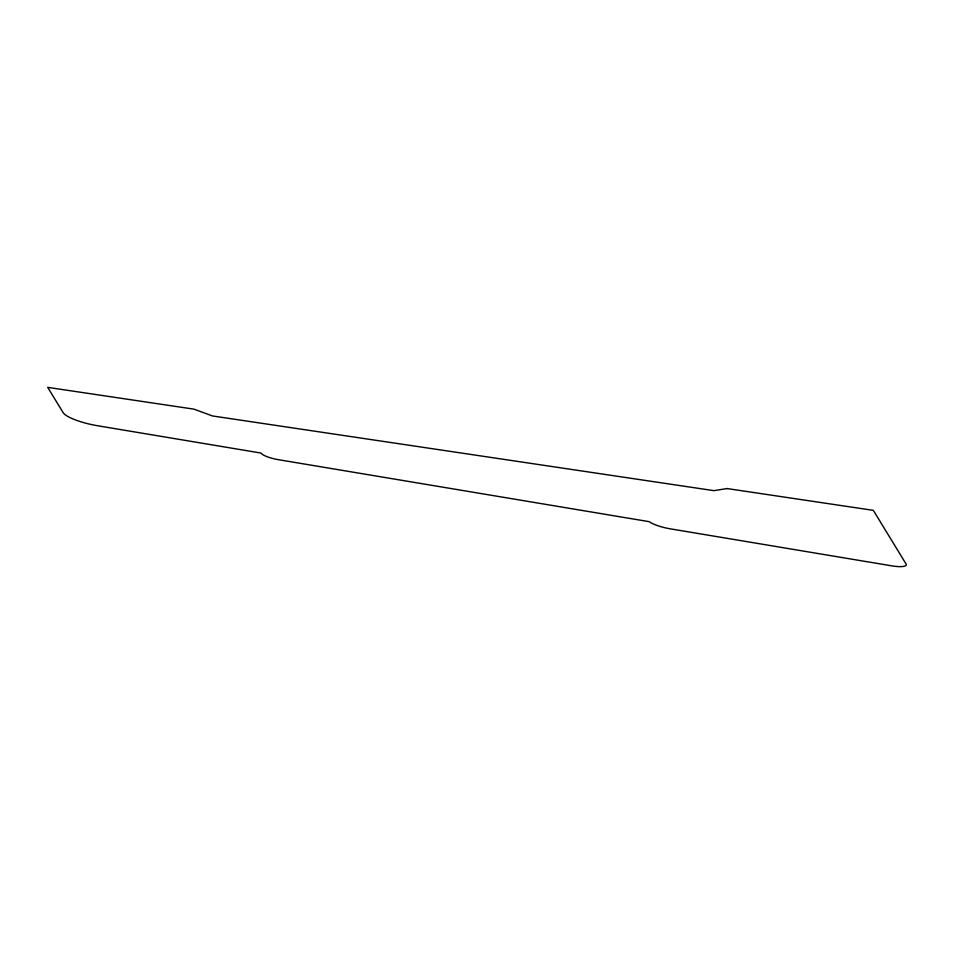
<?xml version="1.0" encoding="UTF-8"?>
<svg xmlns="http://www.w3.org/2000/svg" width="954" height="954" viewBox="0 0 954 954"><rect width="100%" height="100%" fill="white"/><g stroke="black" fill="none" stroke-linecap="round" stroke-linejoin="round"><path stroke-width="1.43" d="M727.067 488.555L713.914 490.654L212.551 415.968L193.96 409.147L47.7 387.36L63.071 412.533A32.841 7.835 11.5 0 0 97.964 425.806L261.014 453.055A16.421 3.911 11.5 0 0 278.461 459.697L649.304 521.683A21.405 5.104 11.5 0 0 670.662 528.898L891.978 565.889A16.182 3.864 11.5 0 0 906.061 563.981L873.327 510.354L727.067 488.555"/></g></svg>
